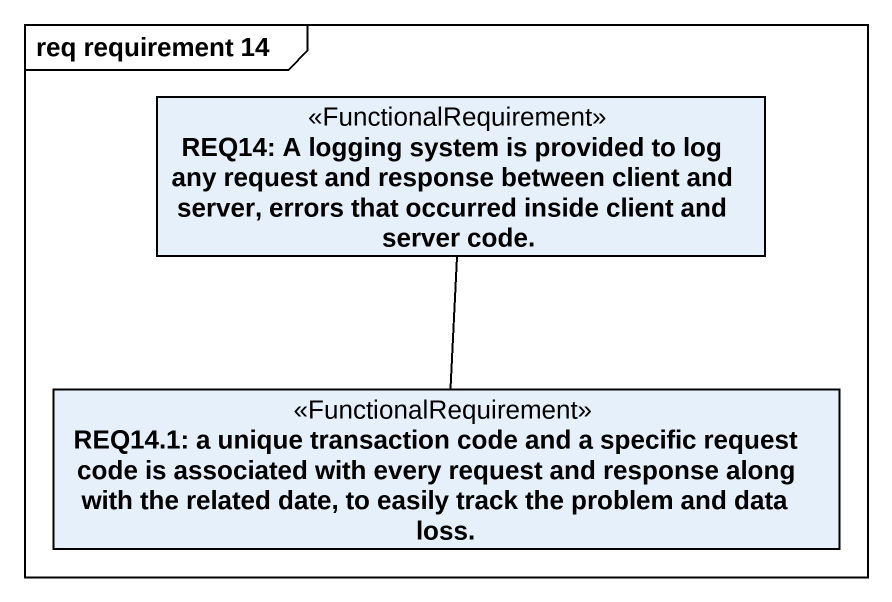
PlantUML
@startuml
mainframe req requirement 14
hide circle
hide empty members
class "REQ14: A logging system is provided to log any request and response between client and server, errors that occurred inside client and server code." as REQ14_A_logging_system_is <<FunctionalRequirement>>
class "REQ14.1: a unique transaction code and a specific request code is associated with every request and response along with the related date, to easily track the problem and data loss." as REQ14_1_a_unique <<FunctionalRequirement>>
REQ14_A_logging_system_is -- REQ14_1_a_unique
@enduml
